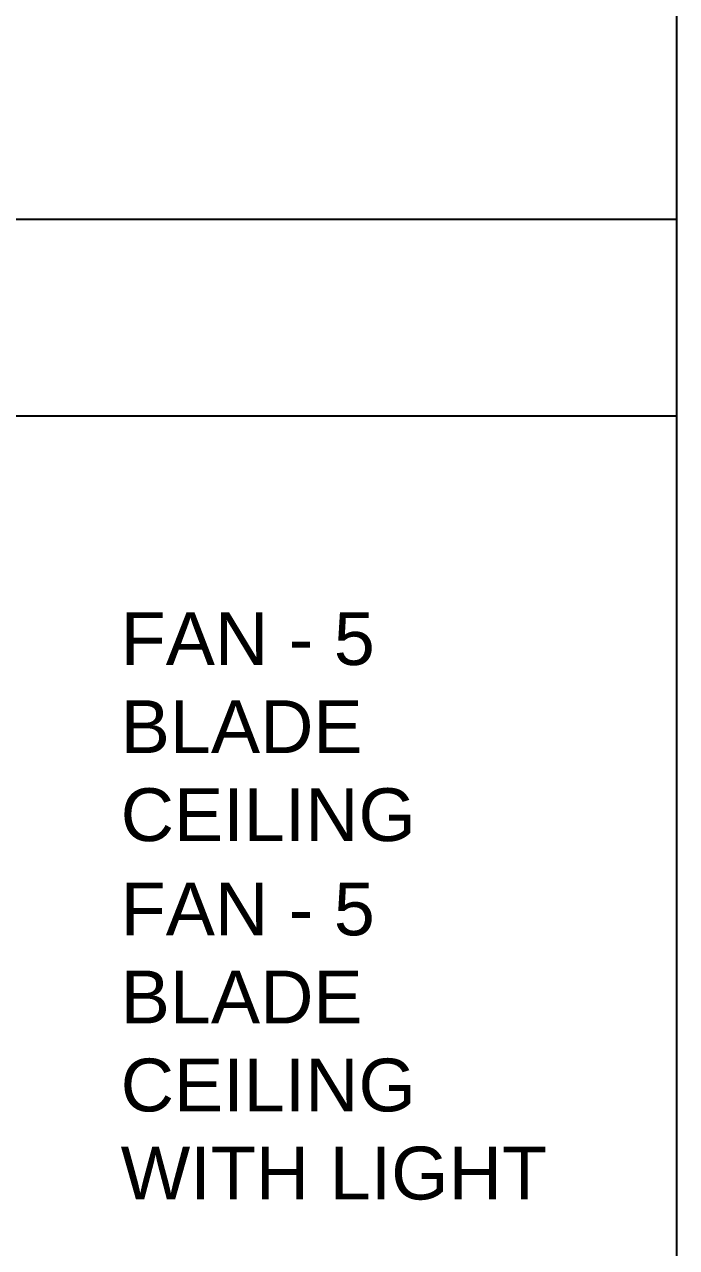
# Model space of a CAD drawing. Header units: inches. Extents: x 1062 to 6528, y -11616 to 5280.
# Drawn here: x 4690.8 to 4752, y -11091.6 to -10976.8 of the extents above; entities that cross this region are included whole.
import ezdxf

# ---------------------------------------------------------------- set-up
doc = ezdxf.new("R2010")
doc.units = ezdxf.units.IN
doc.header["$LTSCALE"] = 24
doc.header["$MEASUREMENT"] = 0
doc.layers.add('ELEC', color=1, linetype='CONTINUOUS')
doc.styles.add('ssp_STD', font='arial.ttf')

# ---------------------------------------------------------------- blocks, each defined once
blk = doc.blocks.new('ELECT. LEGEND')
at = {"layer": 'ELEC', "color": 0}
for p, q in [((259.9, -2.56), (259.9, -260.25)), ((259.9, -260.25), (0, -260.25)), ((259.9, -260.25), (0, -260.25)), ((259.9, -260.25), (259.9, -280.25)), ((0, -277.64), (259.9, -277.64)), ((259.9, -277.64), (259.9, -829.11))]:
    blk.add_line(p, q, dxfattribs=at)
at = {"layer": 'ELEC', "color": 0, "char_height": 4.6774, "width": 45.4491, "attachment_point": 1, "style": 'ssp_STD'}
for s, insert in [('FAN - 5 BLADE CEILING', (210.68, -295.02)), ('FAN - 5 BLADE CEILING\\PWITH LIGHT', (210.68, -318.96))]:
    blk.add_mtext(s, dxfattribs=dict(at, insert=insert))

msp = doc.modelspace()

# ---------------------------------------------------------------- block references
at = {"layer": 'ELEC', "xscale": 1.059830054668274, "yscale": 1.059830054668274, "zscale": 1.059830054668274}
msp.add_blockref('ELECT. LEGEND', (4476.54831, -10719.28495), dxfattribs=at)

doc.saveas('drawing.dxf')
